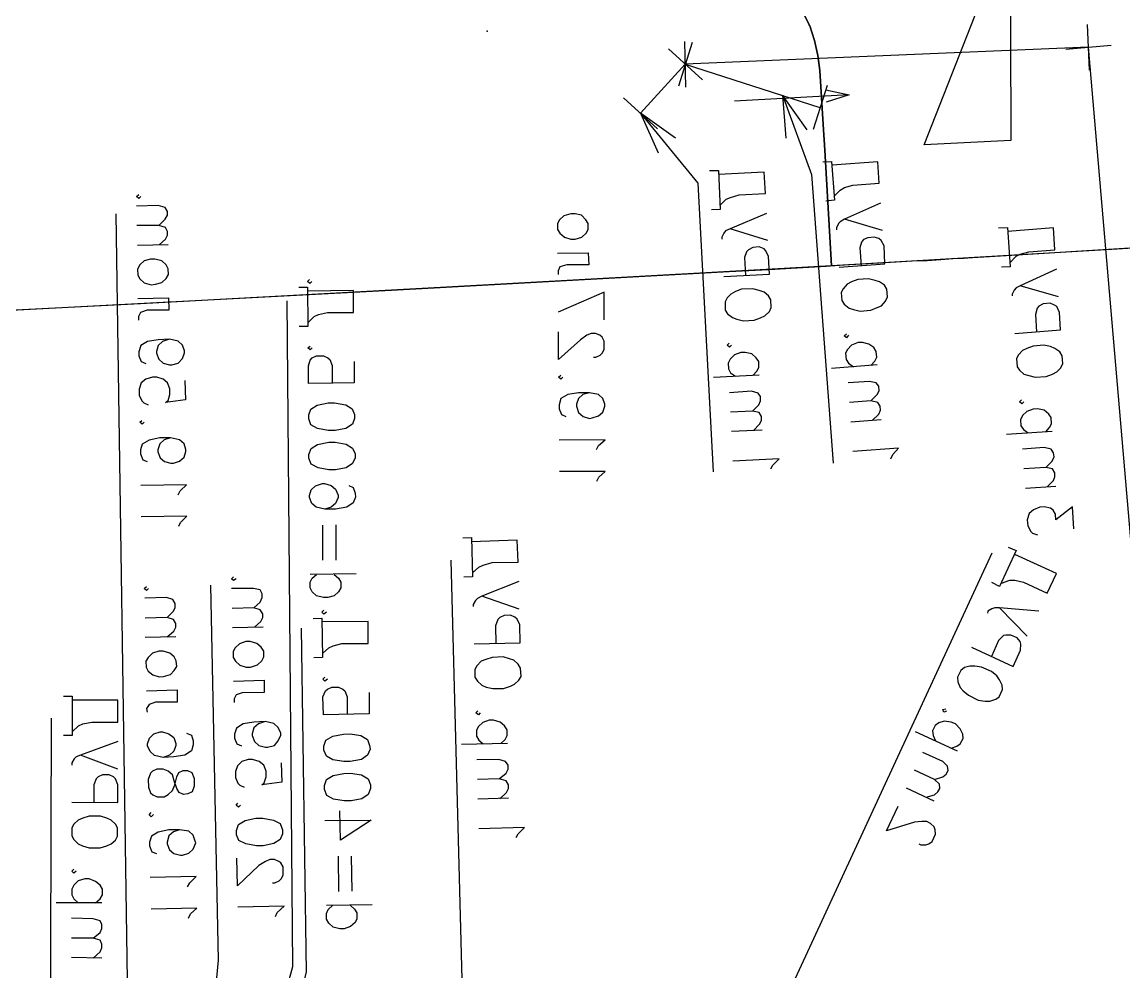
# Model space of a CAD drawing. Header units: metres. Extents: x 131 to 658, y 22 to 173.
# Drawn here: x 468.47 to 493.64, y 111.31 to 133.01 of the extents above; entities that cross this region are included whole.
import ezdxf

# ---------------------------------------------------------------- set-up
doc = ezdxf.new("R2010")
doc.units = ezdxf.units.M
for name, color, linetype in [('ELECTR_CABLE_COMM', 7, 'Continuous'), ('GRASS', 7, 'Continuous'), ('OVERHEAD_POWER_LINE', 7, 'Continuous'), ('ROAD', 7, 'Continuous'), ('SEWER', 7, 'Continuous'), ('SIDEWALK_PATH', 7, 'Continuous'), ('TREE', 7, 'Continuous')]:
    doc.layers.add(name, color=color, linetype=linetype)

msp = doc.modelspace()

# ---------------------------------------------------------------- linework, layer by layer
at = {"layer": 'ELECTR_CABLE_COMM'}
for points in [[(492.852, 131.915), (492.807, 132.958)], [(483.774, 132.547), (483.464, 131.548)], [(483.63, 131.526), (483.608, 132.569)], [(492.829, 132.436), (483.619, 132.048)], [(492.308, 132.392), (493.351, 132.481)], [(495.282, 103.917), (492.829, 132.436)], [(483.231, 132.403), (484.008, 131.693)], [(482.598, 130.927), (483.619, 132.048)], [(483.619, 132.048), (486.693, 131.06)], [(486.859, 131.56), (486.538, 130.561)], [(482.21, 131.282), (482.987, 130.572)], [(486.404, 130.55), (485.838, 131.338), (485.838, 131.338), (486.504, 129.529), (486.504, 129.529), (486.993, 122.937)], [(485.838, 131.338), (485.916, 130.361)], [(483.397, 130.361), (482.598, 130.927), (482.598, 130.927), (483.908, 129.329), (483.908, 129.329), (484.252, 122.738)], [(482.598, 130.927), (482.998, 130.028)], [(486.759, 129.817), (486.959, 129.828), (486.959, 129.828), (487.026, 128.941), (487.026, 128.941), (486.826, 128.918)], [(487.015, 129.029), (487.159, 129.174), (487.159, 129.174), (487.259, 129.229), (487.259, 129.229), (487.447, 129.285), (487.447, 129.285), (488.047, 129.329), (488.047, 129.329), (488.013, 129.817), (488.013, 129.817), (486.97, 129.74)], [(484.174, 129.618), (484.374, 129.618), (484.374, 129.618), (484.418, 128.73), (484.418, 128.73), (484.218, 128.719)], [(484.407, 128.819), (484.551, 128.963), (484.551, 128.963), (484.651, 129.007), (484.651, 129.007), (484.851, 129.063), (484.851, 129.063), (485.45, 129.096), (485.45, 129.096), (485.417, 129.584), (485.417, 129.584), (484.374, 129.529)], [(485.472, 128.641), (484.64, 128.286), (484.64, 128.286), (484.54, 128.242), (484.54, 128.242), (484.496, 128.186), (484.496, 128.186), (484.451, 128.097), (484.451, 128.097), (484.451, 128.053)], [(488.08, 128.874), (487.259, 128.508), (487.259, 128.508), (487.159, 128.452), (487.159, 128.452), (487.115, 128.408), (487.115, 128.408), (487.07, 128.308), (487.07, 128.308), (487.07, 128.264)], [(488.124, 128.253), (487.259, 128.508)], [(485.506, 128.02), (484.64, 128.286)], [(490.777, 128.308), (490.976, 128.319), (490.976, 128.319), (491.043, 127.42), (491.043, 127.42), (490.843, 127.409)], [(491.032, 127.509), (491.176, 127.665), (491.176, 127.665), (491.265, 127.709), (491.265, 127.709), (491.465, 127.764), (491.465, 127.764), (492.064, 127.809), (492.064, 127.809), (492.03, 128.308), (492.03, 128.308), (490.987, 128.231)], [(487.137, 127.409), (488.18, 127.487), (488.18, 127.487), (488.158, 127.898), (488.158, 127.898), (488.091, 128.02), (488.091, 128.02), (488.036, 128.064), (488.036, 128.064), (487.936, 128.097), (487.936, 128.097), (487.792, 128.086), (487.792, 128.086), (487.692, 128.042), (487.692, 128.042), (487.647, 127.986), (487.647, 127.986), (487.603, 127.853), (487.603, 127.853), (487.636, 127.454)], [(484.496, 127.198), (485.539, 127.254), (485.539, 127.254), (485.517, 127.653), (485.517, 127.653), (485.461, 127.787), (485.461, 127.787), (485.417, 127.831), (485.417, 127.831), (485.306, 127.875), (485.306, 127.875), (485.162, 127.864), (485.162, 127.864), (485.062, 127.809), (485.062, 127.809), (485.017, 127.764), (485.017, 127.764), (484.973, 127.631), (484.973, 127.631), (484.995, 127.221)], [(488.235, 126.732), (488.224, 126.91), (488.224, 126.91), (488.169, 126.999), (488.169, 126.999), (488.058, 127.076), (488.058, 127.076), (487.958, 127.11), (487.958, 127.11), (487.803, 127.143), (487.803, 127.143), (487.558, 127.132), (487.558, 127.132), (487.414, 127.076), (487.414, 127.076), (487.314, 127.021), (487.314, 127.021), (487.226, 126.921), (487.226, 126.921), (487.181, 126.832), (487.181, 126.832), (487.192, 126.655), (487.192, 126.655), (487.248, 126.566), (487.248, 126.566), (487.359, 126.477), (487.359, 126.477), (487.459, 126.444), (487.459, 126.444), (487.614, 126.411), (487.614, 126.411), (487.858, 126.433), (487.858, 126.433), (488.002, 126.488), (488.002, 126.488), (488.102, 126.533), (488.102, 126.533), (488.191, 126.633), (488.191, 126.633), (488.235, 126.732)], [(492.097, 127.365), (491.265, 126.988), (491.265, 126.988), (491.176, 126.943), (491.176, 126.943), (491.132, 126.888), (491.132, 126.888), (491.087, 126.799), (491.087, 126.799), (491.087, 126.755)], [(485.583, 126.488), (485.572, 126.666), (485.572, 126.666), (485.517, 126.755), (485.517, 126.755), (485.417, 126.843), (485.417, 126.843), (485.306, 126.877), (485.306, 126.877), (485.162, 126.921), (485.162, 126.921), (484.906, 126.91), (484.906, 126.91), (484.762, 126.855), (484.762, 126.855), (484.662, 126.799), (484.662, 126.799), (484.573, 126.71), (484.573, 126.71), (484.529, 126.621), (484.529, 126.621), (484.529, 126.433), (484.529, 126.433), (484.585, 126.344), (484.585, 126.344), (484.696, 126.266), (484.696, 126.266), (484.795, 126.222), (484.795, 126.222), (484.951, 126.189), (484.951, 126.189), (485.195, 126.2), (485.195, 126.2), (485.339, 126.255), (485.339, 126.255), (485.439, 126.3), (485.439, 126.3), (485.539, 126.4), (485.539, 126.4), (485.583, 126.488)], [(492.141, 126.732), (491.265, 126.988)], [(491.143, 125.9), (492.186, 125.978), (492.186, 125.978), (492.164, 126.377), (492.164, 126.377), (492.108, 126.511), (492.108, 126.511), (492.053, 126.544), (492.053, 126.544), (491.953, 126.588), (491.953, 126.588), (491.797, 126.577), (491.797, 126.577), (491.698, 126.522), (491.698, 126.522), (491.653, 126.477), (491.653, 126.477), (491.62, 126.333), (491.62, 126.333), (491.642, 125.933)], [(487.348, 125.856), (487.303, 125.8), (487.303, 125.8), (487.248, 125.845), (487.248, 125.845), (487.303, 125.889)], [(484.673, 125.634), (484.629, 125.589), (484.629, 125.589), (484.573, 125.634), (484.573, 125.634), (484.618, 125.678)], [(487.858, 125.168), (487.947, 125.268), (487.947, 125.268), (487.991, 125.356), (487.991, 125.356), (487.98, 125.49), (487.98, 125.49), (487.925, 125.578), (487.925, 125.578), (487.814, 125.656), (487.814, 125.656), (487.669, 125.689), (487.669, 125.689), (487.57, 125.689), (487.57, 125.689), (487.414, 125.634), (487.414, 125.634), (487.325, 125.534), (487.325, 125.534), (487.281, 125.445), (487.281, 125.445), (487.292, 125.301), (487.292, 125.301), (487.348, 125.223), (487.348, 125.223), (487.459, 125.135)], [(492.241, 125.212), (492.23, 125.39), (492.23, 125.39), (492.175, 125.479), (492.175, 125.479), (492.064, 125.556), (492.064, 125.556), (491.964, 125.601), (491.964, 125.601), (491.809, 125.634), (491.809, 125.634), (491.564, 125.612), (491.564, 125.612), (491.42, 125.556), (491.42, 125.556), (491.32, 125.512), (491.32, 125.512), (491.231, 125.412), (491.231, 125.412), (491.187, 125.323), (491.187, 125.323), (491.198, 125.135), (491.198, 125.135), (491.254, 125.057), (491.254, 125.057), (491.354, 124.968), (491.354, 124.968), (491.465, 124.935), (491.465, 124.935), (491.609, 124.901), (491.609, 124.901), (491.864, 124.913), (491.864, 124.913), (492.008, 124.968), (492.008, 124.968), (492.108, 125.024), (492.108, 125.024), (492.197, 125.112), (492.197, 125.112), (492.241, 125.212)], [(485.162, 124.935), (485.25, 125.035), (485.25, 125.035), (485.295, 125.123), (485.295, 125.123), (485.295, 125.257), (485.295, 125.257), (485.239, 125.345), (485.239, 125.345), (485.139, 125.434), (485.139, 125.434), (484.984, 125.467), (484.984, 125.467), (484.884, 125.467), (484.884, 125.467), (484.74, 125.412), (484.74, 125.412), (484.64, 125.312), (484.64, 125.312), (484.596, 125.223), (484.596, 125.223), (484.607, 125.09), (484.607, 125.09), (484.651, 125.001), (484.651, 125.001), (484.762, 124.924)], [(488.002, 125.179), (486.959, 125.101)], [(485.306, 124.946), (484.263, 124.89)], [(487.858, 124.358), (488.002, 124.502), (488.002, 124.502), (488.047, 124.591), (488.047, 124.591), (488.036, 124.691), (488.036, 124.691), (487.98, 124.768), (487.98, 124.768), (487.825, 124.802), (487.825, 124.802), (487.337, 124.768)], [(485.15, 124.125), (485.295, 124.269), (485.295, 124.269), (485.339, 124.358), (485.339, 124.358), (485.339, 124.458), (485.339, 124.458), (485.284, 124.535), (485.284, 124.535), (485.128, 124.58), (485.128, 124.58), (484.629, 124.546)], [(487.891, 123.914), (488.036, 124.058), (488.036, 124.058), (488.08, 124.147), (488.08, 124.147), (488.069, 124.236), (488.069, 124.236), (488.013, 124.324), (488.013, 124.324), (487.858, 124.358), (487.858, 124.358), (487.37, 124.324)], [(491.354, 124.336), (491.309, 124.291), (491.309, 124.291), (491.254, 124.336), (491.254, 124.336), (491.298, 124.38)], [(485.173, 123.681), (485.317, 123.825), (485.317, 123.825), (485.361, 123.914), (485.361, 123.914), (485.361, 124.003), (485.361, 124.003), (485.306, 124.091), (485.306, 124.091), (485.15, 124.125), (485.15, 124.125), (484.651, 124.103)], [(491.853, 123.648), (491.942, 123.747), (491.942, 123.747), (491.986, 123.836), (491.986, 123.836), (491.975, 123.98), (491.975, 123.98), (491.92, 124.058), (491.92, 124.058), (491.82, 124.147), (491.82, 124.147), (491.664, 124.18), (491.664, 124.18), (491.564, 124.169), (491.564, 124.169), (491.42, 124.114), (491.42, 124.114), (491.32, 124.025), (491.32, 124.025), (491.276, 123.925), (491.276, 123.925), (491.287, 123.792), (491.287, 123.792), (491.342, 123.703), (491.342, 123.703), (491.453, 123.625)], [(488.091, 123.925), (487.403, 123.869)], [(485.372, 123.692), (484.673, 123.659)], [(491.997, 123.659), (490.954, 123.592)], [(488.313, 123.037), (488.357, 123.137), (488.357, 123.137), (488.491, 123.281), (488.491, 123.281), (487.447, 123.204)], [(491.853, 122.837), (491.997, 122.982), (491.997, 122.982), (492.042, 123.082), (492.042, 123.082), (492.03, 123.17), (492.03, 123.17), (491.975, 123.259), (491.975, 123.259), (491.82, 123.292), (491.82, 123.292), (491.32, 123.259)], [(485.572, 122.804), (485.617, 122.893), (485.617, 122.893), (485.761, 123.037), (485.761, 123.037), (484.707, 122.982)], [(491.886, 122.394), (492.03, 122.538), (492.03, 122.538), (492.064, 122.627), (492.064, 122.627), (492.064, 122.715), (492.064, 122.715), (492.008, 122.804), (492.008, 122.804), (491.853, 122.837), (491.853, 122.837), (491.354, 122.804)], [(492.086, 122.405), (491.387, 122.36)], [(492.497, 121.439), (492.463, 121.939), (492.463, 121.939), (492.086, 121.639), (492.086, 121.639), (492.075, 121.772), (492.075, 121.772), (492.019, 121.861), (492.019, 121.861), (491.964, 121.905), (491.964, 121.905), (491.82, 121.939), (491.82, 121.939), (491.72, 121.928), (491.72, 121.928), (491.576, 121.872), (491.576, 121.872), (491.476, 121.783), (491.476, 121.783), (491.431, 121.639), (491.431, 121.639), (491.442, 121.506), (491.442, 121.506), (491.509, 121.373), (491.509, 121.373), (491.553, 121.339), (491.553, 121.339), (491.664, 121.295)], [(478.537, 121.228), (478.737, 121.24), (478.737, 121.24), (478.759, 120.341), (478.759, 120.341), (478.559, 120.33)], [(478.759, 120.429), (478.903, 120.563), (478.903, 120.563), (479.003, 120.607), (479.003, 120.607), (479.203, 120.663), (479.203, 120.663), (479.802, 120.674), (479.802, 120.674), (479.78, 121.173), (479.78, 121.173), (478.737, 121.14)], [(484.629, 103.784), (484.784, 102.819), (484.784, 102.819), (485.572, 109.954), (485.572, 109.954), (490.632, 120.884)], [(490.998, 121.018), (491.176, 120.94), (491.176, 120.94), (490.799, 120.119), (490.799, 120.119), (490.621, 120.208)], [(490.843, 120.196), (491.032, 120.263), (491.032, 120.263), (491.143, 120.263), (491.143, 120.263), (491.342, 120.219), (491.342, 120.219), (491.886, 119.963), (491.886, 119.963), (492.097, 120.418), (492.097, 120.418), (491.143, 120.851)], [(475.618, 99.523), (475.652, 98.536), (475.652, 98.536), (478.526, 110.853), (478.526, 110.853), (478.27, 120.718)], [(479.813, 120.23), (478.97, 119.897), (478.97, 119.897), (478.87, 119.841), (478.87, 119.841), (478.825, 119.797), (478.825, 119.797), (478.77, 119.708), (478.77, 119.708), (478.77, 119.664)], [(479.824, 119.597), (478.97, 119.897)], [(491.698, 119.553), (490.799, 119.63), (490.799, 119.63), (490.688, 119.63), (490.688, 119.63), (490.621, 119.608), (490.621, 119.608), (490.532, 119.553), (490.532, 119.553), (490.521, 119.508)], [(491.431, 118.987), (490.799, 119.63)], [(478.792, 118.809), (479.846, 118.832), (479.846, 118.832), (479.835, 119.242), (479.835, 119.242), (479.78, 119.375), (479.78, 119.375), (479.724, 119.42), (479.724, 119.42), (479.624, 119.464), (479.624, 119.464), (479.48, 119.453), (479.48, 119.453), (479.38, 119.409), (479.38, 119.409), (479.336, 119.364), (479.336, 119.364), (479.28, 119.22), (479.28, 119.22), (479.291, 118.82)], [(490.155, 118.732), (491.109, 118.288), (491.109, 118.288), (491.276, 118.665), (491.276, 118.665), (491.287, 118.798), (491.287, 118.798), (491.265, 118.865), (491.265, 118.865), (491.198, 118.943), (491.198, 118.943), (491.054, 119.009), (491.054, 119.009), (490.943, 119.009), (490.943, 119.009), (490.888, 118.998), (490.888, 118.998), (490.777, 118.887), (490.777, 118.887), (490.61, 118.521)], [(479.868, 118.066), (479.857, 118.255), (479.857, 118.255), (479.802, 118.343), (479.802, 118.343), (479.702, 118.432), (479.702, 118.432), (479.602, 118.465), (479.602, 118.465), (479.458, 118.51), (479.458, 118.51), (479.203, 118.499), (479.203, 118.499), (479.058, 118.454), (479.058, 118.454), (478.958, 118.41), (478.958, 118.41), (478.859, 118.31), (478.859, 118.31), (478.814, 118.221), (478.814, 118.221), (478.814, 118.044), (478.814, 118.044), (478.87, 117.955), (478.87, 117.955), (478.97, 117.866), (478.97, 117.866), (479.069, 117.822), (479.069, 117.822), (479.225, 117.788), (479.225, 117.788), (479.469, 117.788), (479.469, 117.788), (479.624, 117.844), (479.624, 117.844), (479.713, 117.888), (479.713, 117.888), (479.813, 117.977), (479.813, 117.977), (479.868, 118.066)], [(490.788, 117.6), (490.865, 117.766), (490.865, 117.766), (490.854, 117.866), (490.854, 117.866), (490.799, 117.988), (490.799, 117.988), (490.732, 118.077), (490.732, 118.077), (490.61, 118.177), (490.61, 118.177), (490.388, 118.277), (490.388, 118.277), (490.233, 118.299), (490.233, 118.299), (490.122, 118.299), (490.122, 118.299), (490, 118.266), (490, 118.266), (489.911, 118.199), (489.911, 118.199), (489.833, 118.044), (489.833, 118.044), (489.844, 117.944), (489.844, 117.944), (489.9, 117.811), (489.9, 117.811), (489.966, 117.733), (489.966, 117.733), (490.089, 117.633), (490.089, 117.633), (490.31, 117.522), (490.31, 117.522), (490.466, 117.5), (490.466, 117.5), (490.577, 117.5), (490.577, 117.5), (490.71, 117.544), (490.71, 117.544), (490.788, 117.6)], [(469.415, 117.611), (469.615, 117.611), (469.615, 117.611), (469.615, 116.712), (469.615, 116.712), (469.415, 116.712)], [(469.615, 116.801), (469.759, 116.934), (469.759, 116.934), (469.859, 116.978), (469.859, 116.978), (470.059, 117.023), (470.059, 117.023), (470.658, 117.023), (470.658, 117.023), (470.658, 117.522), (470.658, 117.522), (469.615, 117.522)], [(489.589, 117.267), (489.523, 117.245), (489.523, 117.245), (489.5, 117.311), (489.5, 117.311), (489.567, 117.322)], [(463.623, 95.218), (463.545, 94.241), (463.545, 94.241), (469.116, 109.122), (469.116, 109.122), (469.138, 117.112)], [(478.936, 117.234), (478.892, 117.189), (478.892, 117.189), (478.836, 117.234), (478.836, 117.234), (478.881, 117.278)], [(479.402, 116.535), (479.502, 116.623), (479.502, 116.623), (479.547, 116.712), (479.547, 116.712), (479.547, 116.845), (479.547, 116.845), (479.491, 116.934), (479.491, 116.934), (479.391, 117.023), (479.391, 117.023), (479.236, 117.067), (479.236, 117.067), (479.136, 117.067), (479.136, 117.067), (478.992, 117.012), (478.992, 117.012), (478.892, 116.923), (478.892, 116.923), (478.848, 116.834), (478.848, 116.834), (478.848, 116.701), (478.848, 116.701), (478.903, 116.612), (478.903, 116.612), (479.003, 116.523)], [(489.689, 116.424), (489.822, 116.468), (489.822, 116.468), (489.9, 116.523), (489.9, 116.523), (489.966, 116.645), (489.966, 116.645), (489.955, 116.745), (489.955, 116.745), (489.9, 116.867), (489.9, 116.867), (489.789, 116.978), (489.789, 116.978), (489.689, 117.023), (489.689, 117.023), (489.534, 117.045), (489.534, 117.045), (489.412, 117.001), (489.412, 117.001), (489.323, 116.945), (489.323, 116.945), (489.267, 116.823), (489.267, 116.823), (489.278, 116.712), (489.278, 116.712), (489.334, 116.59)], [(470.658, 116.579), (469.804, 116.268), (469.804, 116.268), (469.704, 116.224), (469.704, 116.224), (469.659, 116.179), (469.659, 116.179), (469.604, 116.091), (469.604, 116.091), (469.604, 116.035)], [(489.833, 116.357), (488.879, 116.801)], [(479.558, 116.535), (478.504, 116.512)], [(489.312, 115.713), (489.5, 115.769), (489.5, 115.769), (489.578, 115.835), (489.578, 115.835), (489.622, 115.913), (489.622, 115.913), (489.611, 116.013), (489.611, 116.013), (489.5, 116.124), (489.5, 116.124), (489.045, 116.324)], [(470.658, 115.946), (469.804, 116.268)], [(479.369, 115.724), (479.524, 115.858), (479.524, 115.858), (479.569, 115.946), (479.569, 115.946), (479.569, 116.035), (479.569, 116.035), (479.513, 116.124), (479.513, 116.124), (479.358, 116.168), (479.358, 116.168), (478.859, 116.157)], [(469.604, 115.192), (470.658, 115.181), (470.658, 115.181), (470.658, 115.591), (470.658, 115.591), (470.603, 115.724), (470.603, 115.724), (470.558, 115.769), (470.558, 115.769), (470.458, 115.813), (470.458, 115.813), (470.303, 115.813), (470.303, 115.813), (470.203, 115.769), (470.203, 115.769), (470.159, 115.724), (470.159, 115.724), (470.103, 115.591), (470.103, 115.591), (470.103, 115.181)], [(489.123, 115.303), (489.312, 115.358), (489.312, 115.358), (489.389, 115.425), (489.389, 115.425), (489.434, 115.503), (489.434, 115.503), (489.423, 115.602), (489.423, 115.602), (489.312, 115.713), (489.312, 115.713), (488.857, 115.924)], [(479.38, 115.269), (479.535, 115.414), (479.535, 115.414), (479.58, 115.503), (479.58, 115.503), (479.58, 115.591), (479.58, 115.591), (479.524, 115.68), (479.524, 115.68), (479.369, 115.724), (479.369, 115.724), (478.87, 115.713)], [(489.301, 115.214), (488.668, 115.514)], [(479.58, 115.281), (478.881, 115.258)], [(488.957, 114.237), (489.001, 114.215), (489.001, 114.215), (489.112, 114.215), (489.112, 114.215), (489.179, 114.237), (489.179, 114.237), (489.256, 114.293), (489.256, 114.293), (489.334, 114.459), (489.334, 114.459), (489.323, 114.559), (489.323, 114.559), (489.301, 114.626), (489.301, 114.626), (489.223, 114.704), (489.223, 114.704), (489.134, 114.748), (489.134, 114.748), (489.023, 114.748), (489.023, 114.748), (488.857, 114.737), (488.857, 114.737), (488.213, 114.537), (488.213, 114.537), (488.48, 115.103)], [(470.647, 114.415), (470.647, 114.604), (470.647, 114.604), (470.603, 114.692), (470.603, 114.692), (470.503, 114.781), (470.503, 114.781), (470.403, 114.826), (470.403, 114.826), (470.259, 114.87), (470.259, 114.87), (470.003, 114.87), (470.003, 114.87), (469.859, 114.826), (469.859, 114.826), (469.748, 114.781), (469.748, 114.781), (469.648, 114.692), (469.648, 114.692), (469.604, 114.604), (469.604, 114.604), (469.604, 114.426), (469.604, 114.426), (469.648, 114.337), (469.648, 114.337), (469.748, 114.237), (469.748, 114.237), (469.848, 114.193), (469.848, 114.193), (470.003, 114.149), (470.003, 114.149), (470.248, 114.149), (470.248, 114.149), (470.403, 114.193), (470.403, 114.193), (470.503, 114.237), (470.503, 114.237), (470.603, 114.326), (470.603, 114.326), (470.647, 114.415)], [(479.757, 114.382), (479.802, 114.471), (479.802, 114.471), (479.946, 114.615), (479.946, 114.615), (478.903, 114.581)], [(469.704, 113.616), (469.648, 113.572), (469.648, 113.572), (469.604, 113.616), (469.604, 113.616), (469.648, 113.66)], [(470.148, 112.895), (470.248, 112.984), (470.248, 112.984), (470.303, 113.072), (470.303, 113.072), (470.303, 113.205), (470.303, 113.205), (470.248, 113.294), (470.248, 113.294), (470.148, 113.383), (470.148, 113.383), (470.003, 113.439), (470.003, 113.439), (469.904, 113.439), (469.904, 113.439), (469.748, 113.394), (469.748, 113.394), (469.648, 113.294), (469.648, 113.294), (469.604, 113.205), (469.604, 113.205), (469.604, 113.072), (469.604, 113.072), (469.648, 112.984), (469.648, 112.984), (469.748, 112.895)], [(470.292, 112.895), (469.249, 112.895)], [(470.092, 112.085), (470.248, 112.218), (470.248, 112.218), (470.292, 112.307), (470.292, 112.307), (470.292, 112.395), (470.292, 112.395), (470.248, 112.484), (470.248, 112.484), (470.092, 112.529), (470.092, 112.529), (469.593, 112.54)], [(470.092, 111.63), (470.248, 111.774), (470.248, 111.774), (470.292, 111.863), (470.292, 111.863), (470.292, 111.952), (470.292, 111.952), (470.248, 112.04), (470.248, 112.04), (470.092, 112.085), (470.092, 112.085), (469.593, 112.085)], [(470.292, 111.63), (469.593, 111.641)]]:
    msp.add_lwpolyline(points, dxfattribs=at)
at = {"layer": 'GRASS'}
msp.add_lwpolyline([(486.305, 133.246), (486.46, 132.924), (486.571, 132.592), (486.649, 132.248), (486.693, 131.904), (486.771, 130.672), (486.804, 130.084), (486.959, 127.443), (485.739, 127.376), (478.16, 126.954), (471.169, 126.577), (466.663, 126.344)], dxfattribs=at)
at = {"layer": 'OVERHEAD_POWER_LINE'}
for points in [[(486.826, 131.46), (487.359, 131.349), (487.359, 131.349), (486.837, 131.182)], [(487.359, 131.349), (484.74, 131.204)]]:
    msp.add_lwpolyline(points, dxfattribs=at)
at = {"layer": 'ROAD'}
msp.add_lwpolyline([(467.051, 126.366), (476.905, 126.888), (478.159, 126.954), (484.618, 127.31), (485.661, 127.365), (486.038, 127.387), (486.437, 127.409), (486.837, 127.432), (487.247, 127.465), (487.248, 127.465), (488.046, 127.509), (488.435, 127.531), (488.801, 127.554), (489.145, 127.565), (489.456, 127.587), (489.733, 127.609), (489.977, 127.62), (490.177, 127.631), (491.076, 127.687), (500.397, 128.264), (501.485, 128.33), (506.534, 128.663), (509.718, 128.874), (511.572, 129.007)], dxfattribs=at)
at = {"layer": 'SEWER'}
for points in [[(471.18, 129.029), (471.135, 128.985), (471.135, 128.985), (471.08, 129.029), (471.08, 129.029), (471.135, 129.074)], [(471.59, 128.364), (471.734, 128.508), (471.734, 128.508), (471.79, 128.597), (471.79, 128.597), (471.79, 128.685), (471.79, 128.685), (471.734, 128.774), (471.734, 128.774), (471.579, 128.819), (471.579, 128.819), (471.08, 128.808)], [(470.714, 109.41), (471.046, 108.489), (471.046, 108.489), (470.88, 110.598), (470.88, 110.598), (470.614, 128.63)], [(481.4, 128.275), (481.4, 128.408), (481.4, 128.408), (481.344, 128.497), (481.344, 128.497), (481.244, 128.597), (481.244, 128.597), (481.1, 128.63), (481.1, 128.63), (481, 128.63), (481, 128.63), (480.845, 128.586), (480.845, 128.586), (480.745, 128.497), (480.745, 128.497), (480.701, 128.408), (480.701, 128.408), (480.701, 128.275), (480.701, 128.275), (480.756, 128.186), (480.756, 128.186), (480.856, 128.097), (480.856, 128.097), (481, 128.053), (481, 128.053), (481.1, 128.053), (481.1, 128.053), (481.256, 128.097), (481.256, 128.097), (481.355, 128.186), (481.355, 128.186), (481.4, 128.275)], [(471.601, 127.92), (471.746, 128.053), (471.746, 128.053), (471.79, 128.142), (471.79, 128.142), (471.79, 128.231), (471.79, 128.231), (471.746, 128.319), (471.746, 128.319), (471.59, 128.364), (471.59, 128.364), (471.091, 128.364)], [(471.801, 127.92), (471.102, 127.909)], [(480.701, 127.731), (481.4, 127.742), (481.4, 127.742), (481.411, 127.465), (481.411, 127.465), (480.912, 127.465), (480.912, 127.465), (480.756, 127.42), (480.756, 127.42), (480.712, 127.332), (480.712, 127.332), (480.712, 127.243)], [(471.812, 127.243), (471.801, 127.376), (471.801, 127.376), (471.757, 127.465), (471.757, 127.465), (471.657, 127.554), (471.657, 127.554), (471.501, 127.598), (471.501, 127.598), (471.402, 127.598), (471.402, 127.598), (471.257, 127.554), (471.257, 127.554), (471.157, 127.465), (471.157, 127.465), (471.102, 127.365), (471.102, 127.365), (471.113, 127.232), (471.113, 127.232), (471.157, 127.143), (471.157, 127.143), (471.257, 127.054), (471.257, 127.054), (471.413, 127.01), (471.413, 127.01), (471.513, 127.021), (471.513, 127.021), (471.657, 127.065), (471.657, 127.065), (471.757, 127.154), (471.757, 127.154), (471.812, 127.243)], [(475.086, 127.088), (475.041, 127.043), (475.041, 127.043), (474.986, 127.088), (474.986, 127.088), (475.03, 127.132)], [(474.786, 126.954), (474.986, 126.954), (474.986, 126.954), (474.997, 126.056), (474.997, 126.056), (474.797, 126.056)], [(474.997, 126.144), (475.141, 126.289), (475.141, 126.289), (475.241, 126.333), (475.241, 126.333), (475.441, 126.377), (475.441, 126.377), (476.04, 126.377), (476.04, 126.377), (476.04, 126.877), (476.04, 126.877), (474.986, 126.866)], [(471.046, 99.323), (471.058, 98.347), (471.058, 98.347), (474.653, 111.441), (474.653, 111.441), (474.52, 126.644)], [(471.113, 126.699), (471.812, 126.71), (471.812, 126.71), (471.823, 126.433), (471.823, 126.433), (471.324, 126.433), (471.324, 126.433), (471.169, 126.377), (471.169, 126.377), (471.124, 126.289), (471.124, 126.289), (471.124, 126.2)], [(481.766, 126.211), (481.766, 126.843), (481.766, 126.843), (480.712, 126.388)], [(481.522, 125.356), (481.577, 125.356), (481.577, 125.356), (481.677, 125.401), (481.677, 125.401), (481.722, 125.445), (481.722, 125.445), (481.766, 125.534), (481.766, 125.534), (481.766, 125.723), (481.766, 125.723), (481.722, 125.811), (481.722, 125.811), (481.666, 125.856), (481.666, 125.856), (481.566, 125.9), (481.566, 125.9), (481.466, 125.9), (481.466, 125.9), (481.366, 125.856), (481.366, 125.856), (481.222, 125.756), (481.222, 125.756), (480.723, 125.301), (480.723, 125.301), (480.723, 125.933)], [(471.834, 125.767), (471.679, 125.712), (471.679, 125.712), (471.579, 125.623), (471.579, 125.623), (471.535, 125.49), (471.535, 125.49), (471.535, 125.445), (471.535, 125.445), (471.59, 125.312), (471.59, 125.312), (471.69, 125.223), (471.69, 125.223), (471.834, 125.179), (471.834, 125.179), (471.89, 125.179), (471.89, 125.179), (472.034, 125.223), (472.034, 125.223), (472.134, 125.323), (472.134, 125.323), (472.178, 125.456), (472.178, 125.456), (472.178, 125.501), (472.178, 125.501), (472.134, 125.634), (472.134, 125.634), (472.034, 125.723), (472.034, 125.723), (471.834, 125.767), (471.834, 125.767), (471.579, 125.756), (471.579, 125.756), (471.335, 125.712), (471.335, 125.712), (471.18, 125.623), (471.18, 125.623), (471.135, 125.479), (471.135, 125.479), (471.135, 125.39), (471.135, 125.39), (471.191, 125.257), (471.191, 125.257), (471.291, 125.212)], [(475.097, 125.567), (475.052, 125.523), (475.052, 125.523), (474.997, 125.567), (474.997, 125.567), (475.052, 125.612)], [(476.051, 125.257), (476.051, 124.768), (476.051, 124.768), (475.008, 124.757), (475.008, 124.757), (475.008, 125.157), (475.008, 125.157), (475.052, 125.29), (475.052, 125.29), (475.097, 125.345), (475.097, 125.345), (475.197, 125.39), (475.197, 125.39), (475.352, 125.39), (475.352, 125.39), (475.452, 125.345), (475.452, 125.345), (475.496, 125.301), (475.496, 125.301), (475.552, 125.168), (475.552, 125.168), (475.552, 124.757)], [(472.189, 124.824), (472.201, 124.38), (472.201, 124.38), (471.746, 124.324), (471.746, 124.324), (471.801, 124.369), (471.801, 124.369), (471.845, 124.502), (471.845, 124.502), (471.845, 124.635), (471.845, 124.635), (471.79, 124.768), (471.79, 124.768), (471.69, 124.857), (471.69, 124.857), (471.546, 124.901), (471.546, 124.901), (471.446, 124.901), (471.446, 124.901), (471.291, 124.857), (471.291, 124.857), (471.191, 124.768), (471.191, 124.768), (471.146, 124.624), (471.146, 124.624), (471.146, 124.491), (471.146, 124.491), (471.202, 124.358), (471.202, 124.358), (471.246, 124.313), (471.246, 124.313), (471.346, 124.269)], [(480.823, 124.901), (480.778, 124.857), (480.778, 124.857), (480.723, 124.901), (480.723, 124.901), (480.778, 124.946)], [(481.433, 124.546), (481.278, 124.502), (481.278, 124.502), (481.178, 124.413), (481.178, 124.413), (481.133, 124.28), (481.133, 124.28), (481.133, 124.236), (481.133, 124.236), (481.178, 124.091), (481.178, 124.091), (481.289, 124.003), (481.289, 124.003), (481.433, 123.958), (481.433, 123.958), (481.489, 123.969), (481.489, 123.969), (481.633, 124.014), (481.633, 124.014), (481.733, 124.103), (481.733, 124.103), (481.777, 124.236), (481.777, 124.236), (481.777, 124.28), (481.777, 124.28), (481.733, 124.413), (481.733, 124.413), (481.633, 124.502), (481.633, 124.502), (481.433, 124.546), (481.433, 124.546), (481.178, 124.546), (481.178, 124.546), (480.934, 124.502), (480.934, 124.502), (480.778, 124.413), (480.778, 124.413), (480.734, 124.269), (480.734, 124.269), (480.734, 124.18), (480.734, 124.18), (480.789, 124.047), (480.789, 124.047), (480.889, 124.003)], [(476.062, 123.958), (476.018, 123.825), (476.018, 123.825), (475.862, 123.725), (475.862, 123.725), (475.618, 123.681), (475.618, 123.681), (475.463, 123.681), (475.463, 123.681), (475.219, 123.725), (475.219, 123.725), (475.064, 123.814), (475.064, 123.814), (475.019, 123.947), (475.019, 123.947), (475.019, 124.036), (475.019, 124.036), (475.064, 124.169), (475.064, 124.169), (475.208, 124.258), (475.208, 124.258), (475.463, 124.313), (475.463, 124.313), (475.607, 124.313), (475.607, 124.313), (475.862, 124.269), (475.862, 124.269), (476.007, 124.18), (476.007, 124.18), (476.062, 124.047), (476.062, 124.047), (476.062, 123.958)], [(471.257, 123.869), (471.213, 123.825), (471.213, 123.825), (471.157, 123.869), (471.157, 123.869), (471.202, 123.914)], [(471.857, 123.514), (471.712, 123.47), (471.712, 123.47), (471.612, 123.381), (471.612, 123.381), (471.568, 123.237), (471.568, 123.237), (471.568, 123.193), (471.568, 123.193), (471.624, 123.059), (471.624, 123.059), (471.723, 122.971), (471.723, 122.971), (471.868, 122.937), (471.868, 122.937), (471.923, 122.937), (471.923, 122.937), (472.067, 122.982), (472.067, 122.982), (472.167, 123.071), (472.167, 123.071), (472.212, 123.204), (472.212, 123.204), (472.212, 123.248), (472.212, 123.248), (472.167, 123.381), (472.167, 123.381), (472.067, 123.47), (472.067, 123.47), (471.857, 123.514), (471.857, 123.514), (471.612, 123.514), (471.612, 123.514), (471.368, 123.459), (471.368, 123.459), (471.213, 123.37), (471.213, 123.37), (471.169, 123.237), (471.169, 123.237), (471.169, 123.148), (471.169, 123.148), (471.224, 123.015), (471.224, 123.015), (471.324, 122.971)], [(476.073, 123.059), (476.018, 122.926), (476.018, 122.926), (475.874, 122.826), (475.874, 122.826), (475.629, 122.782), (475.629, 122.782), (475.474, 122.782), (475.474, 122.782), (475.23, 122.826), (475.23, 122.826), (475.075, 122.915), (475.075, 122.915), (475.019, 123.048), (475.019, 123.048), (475.019, 123.137), (475.019, 123.137), (475.075, 123.27), (475.075, 123.27), (475.219, 123.359), (475.219, 123.359), (475.474, 123.415), (475.474, 123.415), (475.618, 123.415), (475.618, 123.415), (475.874, 123.37), (475.874, 123.37), (476.018, 123.281), (476.018, 123.281), (476.073, 123.148), (476.073, 123.148), (476.073, 123.059)], [(481.588, 123.248), (481.633, 123.337), (481.633, 123.337), (481.788, 123.47), (481.788, 123.47), (480.734, 123.459)], [(481.6, 122.527), (481.644, 122.616), (481.644, 122.616), (481.788, 122.749), (481.788, 122.749), (480.745, 122.749)], [(472.034, 122.216), (472.079, 122.305), (472.079, 122.305), (472.223, 122.438), (472.223, 122.438), (471.18, 122.427)], [(475.929, 122.427), (476.029, 122.383), (476.029, 122.383), (476.073, 122.249), (476.073, 122.249), (476.084, 122.161), (476.084, 122.161), (476.029, 122.027), (476.029, 122.027), (475.885, 121.928), (475.885, 121.928), (475.629, 121.883), (475.629, 121.883), (475.385, 121.883), (475.385, 121.883), (475.186, 121.928), (475.186, 121.928), (475.086, 122.016), (475.086, 122.016), (475.03, 122.149), (475.03, 122.149), (475.03, 122.194), (475.03, 122.194), (475.075, 122.327), (475.075, 122.327), (475.174, 122.416), (475.174, 122.416), (475.33, 122.471), (475.33, 122.471), (475.374, 122.471), (475.374, 122.471), (475.53, 122.427), (475.53, 122.427), (475.629, 122.338), (475.629, 122.338), (475.685, 122.205), (475.685, 122.205), (475.685, 122.149), (475.685, 122.149), (475.629, 122.016), (475.629, 122.016), (475.53, 121.928), (475.53, 121.928), (475.385, 121.883)], [(472.045, 121.495), (472.09, 121.584), (472.09, 121.584), (472.234, 121.728), (472.234, 121.728), (471.191, 121.706)], [(475.341, 120.718), (475.341, 121.517)], [(475.641, 120.718), (475.641, 121.528)], [(473.355, 120.296), (473.299, 120.252), (473.299, 120.252), (473.255, 120.296), (473.255, 120.296), (473.299, 120.341)], [(476.096, 120.407), (475.052, 120.396)], [(475.596, 120.396), (475.696, 120.307), (475.696, 120.307), (475.752, 120.219), (475.752, 120.219), (475.752, 120.085), (475.752, 120.085), (475.696, 119.997), (475.696, 119.997), (475.596, 119.908), (475.596, 119.908), (475.452, 119.864), (475.452, 119.864), (475.352, 119.864), (475.352, 119.864), (475.197, 119.908), (475.197, 119.908), (475.097, 119.997), (475.097, 119.997), (475.052, 120.085), (475.052, 120.085), (475.052, 120.219), (475.052, 120.219), (475.097, 120.307), (475.097, 120.307), (475.197, 120.396)], [(471.357, 120.074), (471.313, 120.03), (471.313, 120.03), (471.257, 120.074), (471.257, 120.074), (471.313, 120.119)], [(472.145, 105.771), (472.312, 104.805), (472.312, 104.805), (472.955, 111.585), (472.955, 111.585), (472.778, 120.152)], [(471.779, 119.409), (471.923, 119.553), (471.923, 119.553), (471.968, 119.642), (471.968, 119.642), (471.968, 119.73), (471.968, 119.73), (471.912, 119.819), (471.912, 119.819), (471.768, 119.864), (471.768, 119.864), (471.268, 119.852)], [(473.765, 119.63), (473.909, 119.764), (473.909, 119.764), (473.954, 119.864), (473.954, 119.864), (473.954, 119.952), (473.954, 119.952), (473.909, 120.041), (473.909, 120.041), (473.754, 120.074), (473.754, 120.074), (473.255, 120.074)], [(473.776, 119.187), (473.921, 119.32), (473.921, 119.32), (473.965, 119.409), (473.965, 119.409), (473.965, 119.497), (473.965, 119.497), (473.909, 119.586), (473.909, 119.586), (473.765, 119.63), (473.765, 119.63), (473.266, 119.619)], [(475.419, 119.531), (475.363, 119.486), (475.363, 119.486), (475.319, 119.531), (475.319, 119.531), (475.363, 119.575)], [(471.779, 118.965), (471.934, 119.098), (471.934, 119.098), (471.979, 119.187), (471.979, 119.187), (471.979, 119.275), (471.979, 119.275), (471.923, 119.364), (471.923, 119.364), (471.779, 119.409), (471.779, 119.409), (471.28, 119.397)], [(475.119, 119.386), (475.319, 119.397), (475.319, 119.397), (475.33, 118.499), (475.33, 118.499), (475.13, 118.488)], [(472.567, 103.041), (472.589, 102.064), (472.589, 102.064), (474.964, 111.308), (474.964, 111.308), (474.853, 119.164)], [(473.976, 119.187), (473.277, 119.176)], [(475.33, 118.587), (475.474, 118.721), (475.474, 118.721), (475.574, 118.765), (475.574, 118.765), (475.774, 118.82), (475.774, 118.82), (476.373, 118.82), (476.373, 118.82), (476.373, 119.32), (476.373, 119.32), (475.319, 119.309)], [(471.979, 118.965), (471.28, 118.954)], [(473.987, 118.51), (473.987, 118.643), (473.987, 118.643), (473.932, 118.732), (473.932, 118.732), (473.832, 118.82), (473.832, 118.82), (473.676, 118.865), (473.676, 118.865), (473.577, 118.865), (473.577, 118.865), (473.432, 118.809), (473.432, 118.809), (473.332, 118.721), (473.332, 118.721), (473.288, 118.632), (473.288, 118.632), (473.288, 118.499), (473.288, 118.499), (473.344, 118.41), (473.344, 118.41), (473.443, 118.321), (473.443, 118.321), (473.588, 118.277), (473.588, 118.277), (473.688, 118.277), (473.688, 118.277), (473.843, 118.332), (473.843, 118.332), (473.943, 118.421), (473.943, 118.421), (473.987, 118.51)], [(472.001, 118.288), (471.99, 118.421), (471.99, 118.421), (471.945, 118.51), (471.945, 118.51), (471.845, 118.599), (471.845, 118.599), (471.69, 118.643), (471.69, 118.643), (471.59, 118.643), (471.59, 118.643), (471.446, 118.599), (471.446, 118.599), (471.346, 118.499), (471.346, 118.499), (471.291, 118.41), (471.291, 118.41), (471.302, 118.277), (471.302, 118.277), (471.346, 118.188), (471.346, 118.188), (471.457, 118.099), (471.457, 118.099), (471.601, 118.055), (471.601, 118.055), (471.701, 118.066), (471.701, 118.066), (471.857, 118.11), (471.857, 118.11), (471.945, 118.199), (471.945, 118.199), (472.001, 118.288)], [(473.299, 117.955), (473.998, 117.977), (473.998, 117.977), (473.998, 117.7), (473.998, 117.7), (473.499, 117.689), (473.499, 117.689), (473.355, 117.644), (473.355, 117.644), (473.31, 117.555), (473.31, 117.555), (473.31, 117.467)], [(475.441, 117.999), (475.385, 117.955), (475.385, 117.955), (475.341, 117.999), (475.341, 117.999), (475.385, 118.044)], [(476.395, 117.7), (476.395, 117.211), (476.395, 117.211), (475.352, 117.189), (475.352, 117.189), (475.341, 117.6), (475.341, 117.6), (475.396, 117.733), (475.396, 117.733), (475.441, 117.777), (475.441, 117.777), (475.541, 117.822), (475.541, 117.822), (475.696, 117.822), (475.696, 117.822), (475.796, 117.777), (475.796, 117.777), (475.84, 117.733), (475.84, 117.733), (475.896, 117.6), (475.896, 117.6), (475.896, 117.2)], [(471.313, 117.733), (472.012, 117.755), (472.012, 117.755), (472.012, 117.478), (472.012, 117.478), (471.513, 117.478), (471.513, 117.478), (471.368, 117.422), (471.368, 117.422), (471.313, 117.333), (471.313, 117.333), (471.324, 117.245)], [(474.02, 117.034), (473.865, 116.978), (473.865, 116.978), (473.765, 116.89), (473.765, 116.89), (473.721, 116.756), (473.721, 116.756), (473.721, 116.712), (473.721, 116.712), (473.776, 116.579), (473.776, 116.579), (473.876, 116.49), (473.876, 116.49), (474.031, 116.446), (474.031, 116.446), (474.076, 116.446), (474.076, 116.446), (474.231, 116.49), (474.231, 116.49), (474.32, 116.59), (474.32, 116.59), (474.376, 116.723), (474.376, 116.723), (474.376, 116.768), (474.376, 116.768), (474.32, 116.901), (474.32, 116.901), (474.22, 116.989), (474.22, 116.989), (474.02, 117.034), (474.02, 117.034), (473.765, 117.023), (473.765, 117.023), (473.521, 116.978), (473.521, 116.978), (473.366, 116.879), (473.366, 116.879), (473.321, 116.745), (473.321, 116.745), (473.321, 116.657), (473.321, 116.657), (473.377, 116.523), (473.377, 116.523), (473.477, 116.479)], [(472.223, 116.768), (472.334, 116.723), (472.334, 116.723), (472.378, 116.59), (472.378, 116.59), (472.378, 116.501), (472.378, 116.501), (472.334, 116.368), (472.334, 116.368), (472.189, 116.268), (472.189, 116.268), (471.934, 116.224), (471.934, 116.224), (471.69, 116.213), (471.69, 116.213), (471.49, 116.257), (471.49, 116.257), (471.391, 116.346), (471.391, 116.346), (471.335, 116.479), (471.335, 116.479), (471.335, 116.523), (471.335, 116.523), (471.379, 116.657), (471.379, 116.657), (471.479, 116.756), (471.479, 116.756), (471.624, 116.801), (471.624, 116.801), (471.679, 116.801), (471.679, 116.801), (471.823, 116.756), (471.823, 116.756), (471.934, 116.668), (471.934, 116.668), (471.979, 116.535), (471.979, 116.535), (471.979, 116.49), (471.979, 116.49), (471.934, 116.357), (471.934, 116.357), (471.834, 116.268), (471.834, 116.268), (471.69, 116.213)], [(476.417, 116.401), (476.362, 116.268), (476.362, 116.268), (476.218, 116.168), (476.218, 116.168), (475.962, 116.124), (475.962, 116.124), (475.818, 116.124), (475.818, 116.124), (475.563, 116.157), (475.563, 116.157), (475.419, 116.246), (475.419, 116.246), (475.363, 116.379), (475.363, 116.379), (475.363, 116.468), (475.363, 116.468), (475.408, 116.612), (475.408, 116.612), (475.563, 116.701), (475.563, 116.701), (475.807, 116.745), (475.807, 116.745), (475.962, 116.756), (475.962, 116.756), (476.206, 116.712), (476.206, 116.712), (476.362, 116.623), (476.362, 116.623), (476.406, 116.49), (476.406, 116.49), (476.417, 116.401)], [(474.387, 116.091), (474.398, 115.647), (474.398, 115.647), (473.943, 115.591), (473.943, 115.591), (473.998, 115.636), (473.998, 115.636), (474.043, 115.769), (474.043, 115.769), (474.043, 115.902), (474.043, 115.902), (473.987, 116.035), (473.987, 116.035), (473.887, 116.124), (473.887, 116.124), (473.732, 116.168), (473.732, 116.168), (473.632, 116.168), (473.632, 116.168), (473.488, 116.124), (473.488, 116.124), (473.388, 116.024), (473.388, 116.024), (473.344, 115.891), (473.344, 115.891), (473.344, 115.758), (473.344, 115.758), (473.399, 115.625), (473.399, 115.625), (473.443, 115.58), (473.443, 115.58), (473.543, 115.536)], [(472.4, 115.558), (472.356, 115.425), (472.356, 115.425), (472.256, 115.38), (472.256, 115.38), (472.156, 115.369), (472.156, 115.369), (472.056, 115.414), (472.056, 115.414), (472.001, 115.503), (472.001, 115.503), (471.945, 115.68), (471.945, 115.68), (471.901, 115.813), (471.901, 115.813), (471.801, 115.902), (471.801, 115.902), (471.69, 115.946), (471.69, 115.946), (471.546, 115.946), (471.546, 115.946), (471.446, 115.902), (471.446, 115.902), (471.402, 115.858), (471.402, 115.858), (471.346, 115.713), (471.346, 115.713), (471.357, 115.536), (471.357, 115.536), (471.402, 115.403), (471.402, 115.403), (471.457, 115.358), (471.457, 115.358), (471.557, 115.314), (471.557, 115.314), (471.712, 115.314), (471.712, 115.314), (471.801, 115.369), (471.801, 115.369), (471.901, 115.458), (471.901, 115.458), (471.956, 115.591), (471.956, 115.591), (472.001, 115.769), (472.001, 115.769), (472.045, 115.869), (472.045, 115.869), (472.145, 115.913), (472.145, 115.913), (472.245, 115.913), (472.245, 115.913), (472.345, 115.869), (472.345, 115.869), (472.4, 115.736), (472.4, 115.736), (472.4, 115.558)], [(476.428, 115.503), (476.373, 115.369), (476.373, 115.369), (476.229, 115.269), (476.229, 115.269), (475.985, 115.225), (475.985, 115.225), (475.829, 115.225), (475.829, 115.225), (475.585, 115.258), (475.585, 115.258), (475.43, 115.347), (475.43, 115.347), (475.374, 115.48), (475.374, 115.48), (475.374, 115.569), (475.374, 115.569), (475.419, 115.713), (475.419, 115.713), (475.574, 115.802), (475.574, 115.802), (475.818, 115.847), (475.818, 115.847), (475.973, 115.858), (475.973, 115.858), (476.218, 115.813), (476.218, 115.813), (476.373, 115.724), (476.373, 115.724), (476.428, 115.591), (476.428, 115.591), (476.428, 115.503)], [(473.454, 115.125), (473.41, 115.081), (473.41, 115.081), (473.355, 115.125), (473.355, 115.125), (473.399, 115.17)], [(471.468, 114.914), (471.413, 114.859), (471.413, 114.859), (471.368, 114.903), (471.368, 114.903), (471.413, 114.959)], [(474.42, 114.471), (474.364, 114.337), (474.364, 114.337), (474.22, 114.249), (474.22, 114.249), (473.976, 114.193), (473.976, 114.193), (473.821, 114.193), (473.821, 114.193), (473.577, 114.237), (473.577, 114.237), (473.421, 114.315), (473.421, 114.315), (473.366, 114.448), (473.366, 114.448), (473.366, 114.548), (473.366, 114.548), (473.41, 114.681), (473.41, 114.681), (473.565, 114.77), (473.565, 114.77), (473.81, 114.826), (473.81, 114.826), (473.965, 114.826), (473.965, 114.826), (474.209, 114.781), (474.209, 114.781), (474.364, 114.704), (474.364, 114.704), (474.42, 114.559), (474.42, 114.559), (474.42, 114.471)], [(475.385, 114.77), (476.44, 114.781), (476.44, 114.781), (475.74, 114.326), (475.74, 114.326), (475.729, 114.992)], [(472.067, 114.559), (471.923, 114.515), (471.923, 114.515), (471.823, 114.426), (471.823, 114.426), (471.779, 114.282), (471.779, 114.282), (471.779, 114.237), (471.779, 114.237), (471.834, 114.104), (471.834, 114.104), (471.934, 114.016), (471.934, 114.016), (472.09, 113.982), (472.09, 113.982), (472.134, 113.982), (472.134, 113.982), (472.278, 114.027), (472.278, 114.027), (472.378, 114.115), (472.378, 114.115), (472.434, 114.26), (472.434, 114.26), (472.422, 114.304), (472.422, 114.304), (472.378, 114.437), (472.378, 114.437), (472.278, 114.526), (472.278, 114.526), (472.067, 114.559), (472.067, 114.559), (471.823, 114.559), (471.823, 114.559), (471.579, 114.504), (471.579, 114.504), (471.424, 114.415), (471.424, 114.415), (471.379, 114.282), (471.379, 114.282), (471.379, 114.193), (471.379, 114.193), (471.435, 114.06), (471.435, 114.06), (471.535, 114.016)], [(474.187, 113.35), (474.242, 113.35), (474.242, 113.35), (474.342, 113.394), (474.342, 113.394), (474.387, 113.439), (474.387, 113.439), (474.431, 113.527), (474.431, 113.527), (474.431, 113.716), (474.431, 113.716), (474.376, 113.805), (474.376, 113.805), (474.331, 113.838), (474.331, 113.838), (474.231, 113.882), (474.231, 113.882), (474.131, 113.882), (474.131, 113.882), (474.031, 113.838), (474.031, 113.838), (473.876, 113.749), (473.876, 113.749), (473.388, 113.283), (473.388, 113.283), (473.377, 113.916)], [(475.707, 113.15), (475.696, 113.96)], [(476.007, 113.161), (475.996, 113.96)], [(472.245, 113.261), (472.3, 113.35), (472.3, 113.35), (472.445, 113.494), (472.445, 113.494), (471.391, 113.472)], [(474.253, 112.584), (474.298, 112.673), (474.298, 112.673), (474.453, 112.817), (474.453, 112.817), (473.399, 112.795)], [(476.462, 112.85), (475.419, 112.828)], [(475.962, 112.839), (476.062, 112.751), (476.062, 112.751), (476.118, 112.662), (476.118, 112.662), (476.118, 112.529), (476.118, 112.529), (476.073, 112.44), (476.073, 112.44), (475.973, 112.351), (475.973, 112.351), (475.829, 112.296), (475.829, 112.296), (475.729, 112.296), (475.729, 112.296), (475.574, 112.34), (475.574, 112.34), (475.474, 112.429), (475.474, 112.429), (475.419, 112.517), (475.419, 112.517), (475.419, 112.651), (475.419, 112.651), (475.463, 112.739), (475.463, 112.739), (475.563, 112.839)], [(472.267, 112.54), (472.312, 112.64), (472.312, 112.64), (472.456, 112.773), (472.456, 112.773), (471.413, 112.751)]]:
    msp.add_lwpolyline(points, dxfattribs=at)
at = {"layer": 'SIDEWALK_PATH'}
msp.add_lwpolyline([(491.054, 130.306), (489.079, 130.206), (491.043, 135.21)], close=True, dxfattribs=at)
msp.add_lwpolyline([(512.704, 129.085), (504.126, 128.497), (499.055, 128.175), (495.548, 127.953), (493.362, 127.82), (486.959, 127.443), (486.804, 130.084), (486.771, 130.672), (486.693, 131.904), (486.649, 132.248), (486.571, 132.592), (486.46, 132.924), (486.449, 132.947), (486.305, 133.246)], dxfattribs=at)
at = {"layer": 'TREE'}
msp.add_point((479.09, 132.802), dxfattribs=at)

doc.saveas('drawing.dxf')
